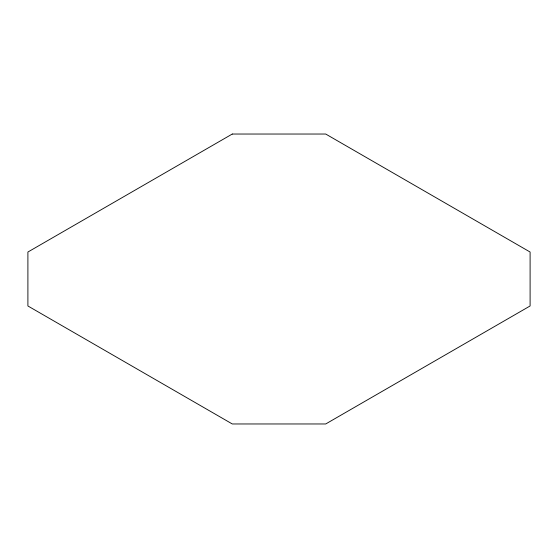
<?xml version="1.0" encoding="UTF-8"?>
<svg xmlns="http://www.w3.org/2000/svg" width="558" height="558" viewBox="0 0 558 558"><rect width="100%" height="100%" fill="white"/><g stroke="black" fill="none" stroke-linecap="round" stroke-linejoin="round"><path stroke-width="0.84" d="M232.288 134.032L27.9 252.028L27.9 305.972L232.288 423.968L325.712 423.968L530.1 305.972L530.1 252.028L325.712 134.032L232.288 134.032"/></g></svg>
